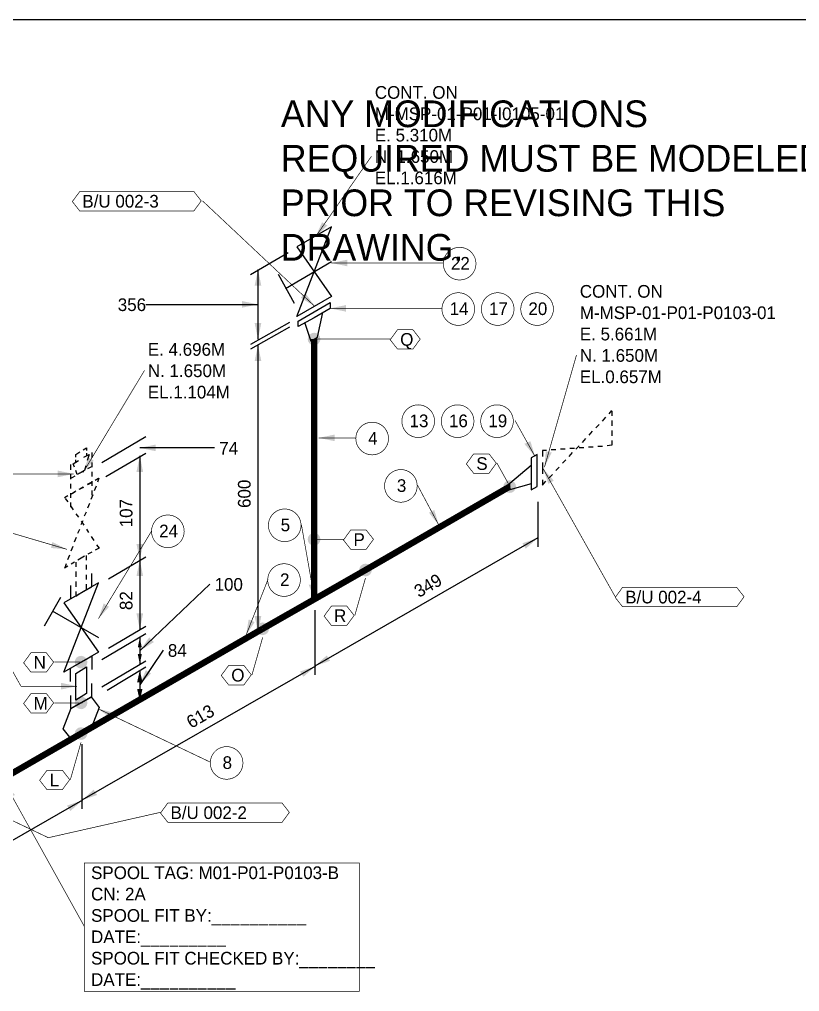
# Model space of a CAD drawing. Extents: x -4 to 431, y -3 to 272.
# Drawn here: x 145.3 to 262.1, y 122.5 to 268.2 of the extents above; entities that cross this region are included whole.
import ezdxf
from ezdxf.enums import TextEntityAlignment as Align

# ---------------------------------------------------------------- set-up
doc = ezdxf.new("R2010")
doc.units = 0
doc.header["$LTSCALE"] = 10
doc.layers.get('0').update_dxf_attribs({"lineweight": 0})
for name, color, linetype in [('BOM', 7, 'Continuous'), ('DIMENSION', 2, 'Continuous'), ('INTERNAL', 3, 'Continuous'), ('PIPE', 7, 'Continuous'), ('TEXT2', 40, 'Continuous'), ('Title Block', 255, 'Continuous'), ('TITLE BLOCK-TEXT', 12, 'Continuous'), ('WELDS', 7, 'Continuous')]:
    doc.layers.add(name, color=color, linetype=linetype)
doc.styles.add('framdcn', font='', dxfattribs={"height": 2.5})
doc.styles.add('HmNote', font='hm.shx')
doc.styles.add('Scovan Standard', font='', dxfattribs={"height": 2.5})
doc.styles.get("Standard").update_dxf_attribs({"font": ''})
doc.styles.get('framdcn').set_extended_font_data('Franklin Gothic Medium Cond')
doc.styles.get('Scovan Standard').set_extended_font_data('Franklin Gothic Medium Cond')
doc.styles.get('Standard').set_extended_font_data('Franklin Gothic Medium Cond')

# ---------------------------------------------------------------- blocks, each defined once
blk = doc.blocks.new('block23')
at = {"layer": 'TEXT2'}
blk.add_hatch(color=256, dxfattribs=at).paths.add_polyline_path([(0, 0), (1.6, -1.9), (0.7, -2.3)])
at = {"layer": 'TEXT2', "linetype": 'ByBlock', "const_width": 0.1, "flags": 128}
blk.add_lwpolyline([(12, -21.6), (0, 0)], dxfattribs=at)
blk = doc.blocks.new('block25')
at = {"layer": 'TEXT2'}
blk.add_hatch(color=256, dxfattribs=at).paths.add_polyline_path([(0, 0), (2.4, -0.6), (2, -1.5)])
at = {"layer": 'TEXT2', "linetype": 'ByBlock', "const_width": 0.1, "flags": 128}
blk.add_lwpolyline([(16.8, -8), (0, 0)], dxfattribs=at)
blk = doc.blocks.new('block26')
at = {"layer": 'TEXT2'}
blk.add_hatch(color=256, dxfattribs=at).paths.add_polyline_path([(0, 0), (-2.4, -0.5), (-2.4, 0.5)])
at = {"layer": 'TEXT2', "linetype": 'ByBlock', "const_width": 0.1, "flags": 128}
blk.add_lwpolyline([(-8.4, 0), (0, 0)], dxfattribs=at)
blk = doc.blocks.new('block27')
at = {"layer": 'TEXT2'}
blk.add_hatch(color=256, dxfattribs=at).paths.add_polyline_path([(0, 0), (0.8, 2.3), (1.6, 1.8)])
at = {"layer": 'TEXT2', "linetype": 'ByBlock', "const_width": 0.1, "flags": 128}
blk.add_lwpolyline([(8, 13.2), (0, 0)], dxfattribs=at)
blk = doc.blocks.new('block28')
at = {"layer": 'TEXT2'}
blk.add_hatch(color=256, dxfattribs=at).paths.add_polyline_path([(0, 0), (-2.4, 0.2), (-2.2, 1.1)])
at = {"layer": 'TEXT2', "linetype": 'ByBlock', "const_width": 0.1, "flags": 128}
blk.add_lwpolyline([(-11.2, 3.3), (0, 0)], dxfattribs=at)
blk = doc.blocks.new('block29')
at = {"layer": 'TEXT2'}
blk.add_hatch(color=256, dxfattribs=at).paths.add_polyline_path([(0, 0), (0.8, 2.3), (1.6, 1.8)])
at = {"layer": 'TEXT2', "linetype": 'ByBlock', "const_width": 0.1, "flags": 128}
blk.add_lwpolyline([(9.2, 15.3), (0, 0)], dxfattribs=at)
blk = doc.blocks.new('block30')
at = {"layer": 'TEXT2', "style": 'framdcn'}
for s, p in [('E. 4.696M', (0, 0)), ('N. 1.650M', (0, -3.2)), ('EL.1.104M', (0, -6.4))]:
    blk.add_text(s, height=1.9, dxfattribs=at).set_placement(p)
blk = doc.blocks.new('block31')
at = {"layer": 'TEXT2'}
blk.add_hatch(color=256, dxfattribs=at).paths.add_polyline_path([(0, 0), (-2.4, -0.5), (-2.4, 0.5)])
at = {"layer": 'TEXT2', "linetype": 'ByBlock', "const_width": 0.1, "flags": 128}
blk.add_lwpolyline([(-16.8, 0), (0, 0)], dxfattribs=at)
blk = doc.blocks.new('block33')
at = {"layer": 'TEXT2'}
blk.add_hatch(color=256, dxfattribs=at).paths.add_polyline_path([(0, 0), (0.4, 2.4), (1.3, 2)])
at = {"layer": 'TEXT2', "linetype": 'ByBlock', "const_width": 0.1, "flags": 128}
blk.add_lwpolyline([(3.3, 8.4), (0, 0)], dxfattribs=at)
blk = doc.blocks.new('block34')
at = {"layer": 'TEXT2'}
blk.add_hatch(color=256, dxfattribs=at).paths.add_polyline_path([(0, 0), (-0.9, 2.3), (0.1, 2.4)])
at = {"layer": 'TEXT2', "linetype": 'ByBlock', "const_width": 0.1, "flags": 128}
blk.add_lwpolyline([(-2, 11.3), (0, 0)], dxfattribs=at)
blk = doc.blocks.new('block35')
at = {"layer": 'TEXT2'}
blk.add_hatch(color=256, dxfattribs=at).paths.add_polyline_path([(0, 0), (2.4, 0.5), (2.4, -0.5)])
at = {"layer": 'TEXT2', "linetype": 'ByBlock', "const_width": 0.1, "flags": 128}
blk.add_lwpolyline([(5.6, 0), (0, 0)], dxfattribs=at)
blk = doc.blocks.new('block36')
at = {"layer": 'TEXT2'}
blk.add_hatch(color=256, dxfattribs=at).paths.add_polyline_path([(0, 0), (2.4, 0.5), (2.4, -0.5)])
at = {"layer": 'TEXT2', "linetype": 'ByBlock', "const_width": 0.1, "flags": 128}
blk.add_lwpolyline([(16.8, 0), (0, 0)], dxfattribs=at)
blk = doc.blocks.new('block38')
at = {"layer": 'TEXT2'}
blk.add_hatch(color=256, dxfattribs=at).paths.add_polyline_path([(0, 0), (2.4, 0.5), (2.4, -0.5)])
at = {"layer": 'TEXT2', "linetype": 'ByBlock', "const_width": 0.1, "flags": 128}
blk.add_lwpolyline([(16.8, 0), (0, 0)], dxfattribs=at)
blk = doc.blocks.new('block39')
at = {"layer": 'TEXT2'}
blk.add_hatch(color=256, dxfattribs=at).paths.add_polyline_path([(0, 0), (1, 2.2), (1.8, 1.7)])
at = {"layer": 'TEXT2', "linetype": 'ByBlock', "const_width": 0.1, "flags": 128}
blk.add_lwpolyline([(8.4, 12.1), (0, 0)], dxfattribs=at)
blk = doc.blocks.new('block40')
at = {"layer": 'TEXT2', "style": 'framdcn'}
for s, p in [('E. 5.310M', (0, 0)), ('N. 1.650M', (0, -3.2)), ('EL.1.616M', (0, -6.4))]:
    blk.add_text(s, height=1.9, dxfattribs=at).set_placement(p)
blk = doc.blocks.new('block41')
at = {"layer": 'TEXT2'}
blk.add_hatch(color=256, dxfattribs=at).paths.add_polyline_path([(0, 0), (-1.5, 1.9), (-0.7, 2.3)])
at = {"layer": 'TEXT2', "linetype": 'ByBlock', "const_width": 0.1, "flags": 128}
blk.add_lwpolyline([(-3.2, 6), (0, 0)], dxfattribs=at)
blk = doc.blocks.new('block42')
at = {"layer": 'TEXT2'}
blk.add_hatch(color=256, dxfattribs=at).paths.add_polyline_path([(0, 0), (-1.6, 1.9), (-0.7, 2.3)])
at = {"layer": 'TEXT2', "linetype": 'ByBlock', "const_width": 0.1, "flags": 128}
blk.add_lwpolyline([(-3, 5.4), (0, 0)], dxfattribs=at)
blk = doc.blocks.new('block44')
at = {"layer": 'TEXT2'}
blk.add_hatch(color=256, dxfattribs=at).paths.add_polyline_path([(0, 0), (0.2, 2.4), (1.1, 2.2)])
at = {"layer": 'TEXT2', "linetype": 'ByBlock', "const_width": 0.1, "flags": 128}
blk.add_lwpolyline([(4.8, 16.8), (0, 0)], dxfattribs=at)
blk = doc.blocks.new('block45')
at = {"layer": 'TEXT2', "style": 'framdcn'}
for s, p in [('E. 5.661M', (0, 0)), ('N. 1.650M', (0, -3.2)), ('EL.0.657M', (0, -6.4))]:
    blk.add_text(s, height=1.9, dxfattribs=at).set_placement(p)
blk = doc.blocks.new('block65')
at = {"layer": 'PIPE', "linetype": 'ByBlock', "const_width": 0.95, "flags": 128}
blk.add_lwpolyline([(22.7, 13.1), (0, 0)], dxfattribs=at)
at = {"flags": 1}
for tag in ['Tag', 'UCI', 'Pipe Ref', 'Description', 'Key']:
    blk.add_attdef(tag, (0, 0), '', height=1, dxfattribs=at)
blk = doc.blocks.new('block66')
at = {"layer": 'PIPE', "linetype": 'ByBlock', "flags": 128}
for points in [[(1.6, 5.5), (1.6, 7.5)], [(-1.6, 5.7), (-1.6, 3.7)], [(-1.6, 3.7), (1.6, 5.5)], [(-1.5, 3.8), (1.5, 5.5)], [(1.5, 5.5), (2.7, 3.9)], [(-2.7, 0.7), (-1.5, 3.8)], [(2.7, 3.9), (1.5, 0.8)], [(-1.5, -0.8), (-2.7, 0.7)], [(0, 0), (-1.5, -0.8)], [(1.5, 0.8), (0, 0)]]:
    blk.add_lwpolyline(points, dxfattribs=at)
at = {"flags": 1}
for tag in ['Tag', 'UCI', 'Pipe Ref', 'Description', 'Key']:
    blk.add_attdef(tag, (0, 0), '', height=1, dxfattribs=at)
blk = doc.blocks.new('block67')
at = {"layer": 'PIPE', "linetype": 'ByBlock', "flags": 128}
for points in [[(-0.8, 3.5), (0.8, 4.5)], [(0.8, 4.5), (0.8, 0.5)], [(-0.8, -0.5), (-0.8, 3.5)], [(0, 0), (-0.8, -0.5)], [(0.8, 0.5), (0, 0)]]:
    blk.add_lwpolyline(points, dxfattribs=at)
at = {"flags": 1}
for tag in ['Tag', 'UCI', 'Pipe Ref', 'Description', 'Key']:
    blk.add_attdef(tag, (0, 0), '', height=1, dxfattribs=at)
blk = doc.blocks.new('block68')
at = {"layer": 'PIPE', "linetype": 'ByBlock', "flags": 128}
for points in [[(0, 12.4), (0, 14.4)], [(1, 13), (-4.2, 10)], [(-4.2, -0.4), (1, 13)], [(-3.2, 12.6), (-3.2, 10.6)], [(-3.2, 10.6), (0, 12.4)], [(-4.7, 10.8), (-7.1, 6.5)], [(-5.9, 8.8), (1, 4.8)], [(-4.2, 10), (1, 2.6)], [(-3.2, 0.2), (0, 2)], [(1, 2.6), (-1.6, 1.1)], [(0, 2), (0, 0)], [(-1.6, 1.1), (-4.2, -0.4)], [(-3.2, -1.8), (-3.2, 0.2)]]:
    blk.add_lwpolyline(points, dxfattribs=at)
at = {"flags": 1}
for tag in ['Tag', 'UCI', 'Pipe Ref', 'Description', 'Key']:
    blk.add_attdef(tag, (0, 0), '', height=1, dxfattribs=at)
blk = doc.blocks.new('block69')
at = {"layer": 'PIPE', "flags": 128}
for points in [[(2.6, 11.9), (2.1, 11.6)], [(2.5, 11.4), (2.7, 12)], [(0.3, 10.6), (-0.2, 10.3)], [(1.5, 11.3), (0.9, 11)], [(2, 10.1), (2.3, 10.8)], [(-2, 9.3), (-2.5, 9)], [(-2.4, 8.9), (-2, 8.4)], [(-0.8, 10), (-1.4, 9.6)], [(1.5, 8.8), (1.8, 9.5)], [(-1.6, 7.8), (-1.2, 7.2)], [(1, 7.5), (1.3, 8.2)], [(-0.8, 6.6), (-0.4, 6.1)], [(0.5, 6.3), (0.8, 6.9)], [(0, 5), (0.3, 5.6)], [(0, 5.5), (0.4, 4.9)], [(-1, 2.4), (-0.7, 3.1)], [(-0.5, 3.7), (-0.2, 4.3)], [(0.8, 4.3), (1.1, 3.8)], [(1.5, 3.2), (1.9, 2.6)], [(-1.5, 1.1), (-1.2, 1.8)], [(2.7, 1.5), (2.1, 1.2)], [(2.3, 2), (2.7, 1.5)], [(-2, -0.2), (-1.7, 0.5)], [(0, 0), (-0.5, -0.3)], [(0.5, 0.3), (0, 0)], [(0.8, -0.3), (0.8, 0.4)], [(1.6, 0.9), (1, 0.6)], [(-2, -1.2), (-2.5, -1.5)], [(-2.4, -1.4), (-2.2, -0.8)], [(-1, -0.6), (-1.5, -0.9)], [(-0.8, -0.6), (-0.8, -1.3)], [(0.8, -1.7), (0.8, -1)], [(-0.8, -2), (-0.8, -2.8)], [(0.8, -3.2), (0.8, -2.5)], [(-0.8, -3.5), (-0.8, -4.3)], [(0.8, -4.6), (0.8, -3.9)], [(-0.8, -5), (-0.8, -5.7)], [(-0.8, -5.7), (-0.2, -5.3)], [(0.3, -5), (0.8, -4.7)]]:
    blk.add_lwpolyline(points, dxfattribs=at)
at = {"flags": 1}
for tag in ['Tag', 'UCI', 'Pipe Ref', 'Description', 'Key']:
    blk.add_attdef(tag, (0, 0), '', height=1, dxfattribs=at)
blk = doc.blocks.new('block70')
at = {"layer": 'PIPE', "flags": 128}
for points in [[(0, 4.5), (0, 3.7)], [(0, 3), (0, 2.3)], [(-3.2, 2.7), (-3.2, 1.9)], [(-1.9, 1.4), (-1.2, 1.7)], [(-0.6, 2.1), (0, 2.4)], [(0, 1.6), (0, 0.9)], [(-3.2, 1.2), (-3.2, 0.5)], [(-3.2, 0.6), (-2.5, 1)], [(-0.6, -0.3), (0, 0)], [(0, 0.2), (0, -0.5)], [(-3.2, -0.2), (-3.2, -0.9)], [(-3.2, -1.8), (-2.5, -1.4)], [(-1.9, -1), (-1.2, -0.7)], [(0, -1.2), (0, -1.9)], [(-3.2, -1.6), (-3.2, -2.3)], [(-3.2, -3), (-3.2, -3.7)]]:
    blk.add_lwpolyline(points, dxfattribs=at)
at = {"flags": 1}
for tag in ['Tag', 'UCI', 'Pipe Ref', 'Description', 'Key']:
    blk.add_attdef(tag, (0, 0), '', height=1, dxfattribs=at)
blk = doc.blocks.new('block71')
at = {"layer": 'PIPE', "flags": 128}
for points in [[(-0.8, 2.7), (-0.2, 3.1)], [(0.3, 3.4), (0.8, 3.7)], [(0.8, 3.7), (0.8, 3.3)], [(-1.2, 1.3), (-0.4, 1.8)], [(-0.8, 2.3), (-0.8, 2.7)], [(-0.8, 1.5), (-0.8, 1.9)], [(0.4, 2.3), (1.2, 2.7)], [(0.8, 2.9), (0.8, 2.5)], [(1.2, 2.7), (0.9, 1.8)], [(-1, 0.8), (-1.2, 1.3)], [(-0.6, -0.3), (-0.8, 0.3)], [(0, 0), (-0.6, -0.3)], [(0.5, 0.3), (0, 0)], [(0.7, 1), (0.5, 0.3)]]:
    blk.add_lwpolyline(points, dxfattribs=at)
at = {"flags": 1}
for tag in ['Tag', 'UCI', 'Pipe Ref', 'Description', 'Key']:
    blk.add_attdef(tag, (0, 0), '', height=1, dxfattribs=at)
blk = doc.blocks.new('block72')
at = {"layer": 'PIPE', "linetype": 'ByBlock', "const_width": 0.95, "flags": 128}
blk.add_lwpolyline([(27.2, 15.7), (0, 0)], dxfattribs=at)
at = {"flags": 1}
for tag in ['Tag', 'UCI', 'Pipe Ref', 'Description', 'Key']:
    blk.add_attdef(tag, (0, 0), '', height=1, dxfattribs=at)
blk = doc.blocks.new('block73')
at = {"layer": 'PIPE', "linetype": 'ByBlock', "const_width": 0.95, "flags": 128}
for points in [[(7.7, 13.4), (7.7, 4.4)], [(15.4, 8.8), (7.7, 4.4)], [(7.7, 4.4), (0, 0)]]:
    blk.add_lwpolyline(points, dxfattribs=at)
at = {"flags": 1}
for tag in ['Tag', 'UCI', 'Pipe Ref', 'Description', 'Key']:
    blk.add_attdef(tag, (0, 0), '', height=1, dxfattribs=at)
blk = doc.blocks.new('block74')
at = {"layer": 'PIPE', "linetype": 'ByBlock', "const_width": 0.95, "flags": 128}
blk.add_lwpolyline([(0, 30), (0, 0)], dxfattribs=at)
at = {"flags": 1}
for tag in ['Tag', 'UCI', 'Pipe Ref', 'Description', 'Key']:
    blk.add_attdef(tag, (0, 0), '', height=1, dxfattribs=at)
blk = doc.blocks.new('block75')
at = {"layer": 'PIPE', "linetype": 'ByBlock', "flags": 128}
for points in [[(-2.4, -0.5), (2.4, 2.3)], [(2.4, 2.3), (2.4, 1.4)], [(0, 0), (-2.4, -1.3)], [(2.4, 1.4), (0, 0)], [(0.5, -2.9), (1.3, 0.8)], [(-2.4, -1.3), (-2.4, -0.5)], [(-1.4, -0.8), (-0.5, -3.5)], [(-0.5, -3.5), (0.5, -2.9)]]:
    blk.add_lwpolyline(points, dxfattribs=at)
at = {"flags": 1}
for tag in ['Tag', 'UCI', 'Pipe Ref', 'Description', 'Key']:
    blk.add_attdef(tag, (0, 0), '', height=1, dxfattribs=at)
blk = doc.blocks.new('block76')
at = {"layer": 'PIPE', "linetype": 'ByBlock', "flags": 128}
for points in [[(2.6, 11.9), (-2.6, 8.9)], [(-2.6, -1.5), (2.6, 11.9)], [(-2.6, 8.9), (2.6, 1.5)], [(-4.3, 2.7), (2.6, 6.7)], [(-5.4, 4.8), (-3, 0.5)], [(2.6, 1.5), (0, 0)], [(0, 0), (-2.6, -1.5)]]:
    blk.add_lwpolyline(points, dxfattribs=at)
at = {"flags": 1}
for tag in ['Tag', 'UCI', 'Pipe Ref', 'Description', 'Key']:
    blk.add_attdef(tag, (0, 0), '', height=1, dxfattribs=at)
blk = doc.blocks.new('block77')
at = {"layer": 'PIPE', "linetype": 'ByBlock', "const_width": 0.95, "flags": 128}
blk.add_lwpolyline([(21.6, 12.5), (0, 0)], dxfattribs=at)
at = {"flags": 1}
for tag in ['Tag', 'UCI', 'Pipe Ref', 'Description', 'Key']:
    blk.add_attdef(tag, (0, 0), '', height=1, dxfattribs=at)
blk = doc.blocks.new('block78')
at = {"layer": 'PIPE', "linetype": 'ByBlock', "flags": 128}
for points in [[(0.9, 2.9), (0, 2.4)], [(0, 2.4), (0, 0)], [(0.9, -1.9), (0.9, 2.9)], [(-3.2, -1.4), (0, 1.3)], [(0, 0), (0, -2.4)], [(-3.2, -2.4), (-3.2, -1.4)], [(0, -1.5), (-3.2, -2.4)], [(0, -2.4), (0.9, -1.9)]]:
    blk.add_lwpolyline(points, dxfattribs=at)
at = {"flags": 1}
for tag in ['Tag', 'UCI', 'Pipe Ref', 'Description', 'Key']:
    blk.add_attdef(tag, (0, 0), '', height=1, dxfattribs=at)
blk = doc.blocks.new('block90')
at = {"layer": 'WELDS'}
h = blk.add_hatch(color=256, dxfattribs=at)
edge = h.paths.add_edge_path(flags=0)
edge.add_arc((0, 0), 0.95, 0, 360)
at = {"flags": 1}
for tag in ['Tag', 'UCI', 'Pipe Ref', 'Description', 'Key']:
    blk.add_attdef(tag, (0, 0), '', height=1, dxfattribs=at)
blk = doc.blocks.new('block91')
at = {"layer": 'WELDS'}
h = blk.add_hatch(color=256, dxfattribs=at)
edge = h.paths.add_edge_path(flags=0)
edge.add_arc((0, 0), 0.95, 0, 360)
at = {"flags": 1}
for tag in ['Tag', 'UCI', 'Pipe Ref', 'Description', 'Key']:
    blk.add_attdef(tag, (0, 0), '', height=1, dxfattribs=at)
blk = doc.blocks.new('block92')
at = {"layer": 'WELDS'}
h = blk.add_hatch(color=256, dxfattribs=at)
edge = h.paths.add_edge_path(flags=0)
edge.add_arc((0, 0), 0.95, 0, 360)
at = {"flags": 1}
for tag in ['Tag', 'UCI', 'Pipe Ref', 'Description', 'Key']:
    blk.add_attdef(tag, (0, 0), '', height=1, dxfattribs=at)
blk = doc.blocks.new('block93')
at = {"layer": 'WELDS'}
h = blk.add_hatch(color=256, dxfattribs=at)
edge = h.paths.add_edge_path(flags=0)
edge.add_arc((0, 0), 0.95, 0, 360)
at = {"flags": 1}
for tag in ['Tag', 'UCI', 'Pipe Ref', 'Description', 'Key']:
    blk.add_attdef(tag, (0, 0), '', height=1, dxfattribs=at)
blk = doc.blocks.new('block94')
at = {"layer": 'WELDS'}
h = blk.add_hatch(color=256, dxfattribs=at)
edge = h.paths.add_edge_path(flags=0)
edge.add_arc((0, 0), 0.95, 0, 360)
at = {"flags": 1}
for tag in ['Tag', 'UCI', 'Pipe Ref', 'Description', 'Key']:
    blk.add_attdef(tag, (0, 0), '', height=1, dxfattribs=at)
blk = doc.blocks.new('block95')
at = {"layer": 'WELDS'}
h = blk.add_hatch(color=256, dxfattribs=at)
edge = h.paths.add_edge_path(flags=0)
edge.add_arc((0, 0), 0.95, 0, 360)
at = {"flags": 1}
for tag in ['Tag', 'UCI', 'Pipe Ref', 'Description', 'Key']:
    blk.add_attdef(tag, (0, 0), '', height=1, dxfattribs=at)
blk = doc.blocks.new('block96')
at = {"layer": 'WELDS'}
h = blk.add_hatch(color=256, dxfattribs=at)
edge = h.paths.add_edge_path(flags=0)
edge.add_arc((0, 0), 0.95, 0, 360)
at = {"flags": 1}
for tag in ['Tag', 'UCI', 'Pipe Ref', 'Description', 'Key']:
    blk.add_attdef(tag, (0, 0), '', height=1, dxfattribs=at)
blk = doc.blocks.new('block97')
at = {"layer": 'WELDS'}
h = blk.add_hatch(color=256, dxfattribs=at)
edge = h.paths.add_edge_path(flags=0)
edge.add_arc((0, 0), 0.95, 0, 360)
at = {"flags": 1}
for tag in ['Tag', 'UCI', 'Pipe Ref', 'Description', 'Key']:
    blk.add_attdef(tag, (0, 0), '', height=1, dxfattribs=at)
blk = doc.blocks.new('tt-sv-iso-db')
at = {"layer": 'DEFPOINTS', "color": 1, "insert": (-196.72, -12.14), "char_height": 4, "width": 81.4864, "attachment_point": 2, "style": 'HmNote'}
blk.add_mtext('\\pxql;ANY MODIFICATIONS REQUIRED MUST BE MODELED PRIOR TO REVISING THIS DRAWING.', dxfattribs=at)
at = {"layer": 'TITLE BLOCK-TEXT', "color": 210, "style": 'Scovan Standard'}
for tag, p in [('CN', (-57.69, -221.76)), ('MOD_NO', (-41.21, -221.76)), ('INSULATION', (-49.45, -229.02)), ('PAINT', (-16.49, -229.02)), ('LN', (-32.97, -236.28)), ('CLIENTDWGNO', (-32.97, -243.54))]:
    blk.add_attdef(tag, text='', height=2, dxfattribs=at).set_placement(p, align=Align.MIDDLE_CENTER)
at = {"layer": 'TITLE BLOCK-TEXT', "color": 210, "lineweight": 30, "flags": 104}
blk.add_attdef('WPS', text='', height=2, dxfattribs=at).set_placement((-16.43, -221.76), align=Align.MIDDLE_CENTER)
blk = doc.blocks.new('PADX-TBD')
at = {"layer": 'Title Block', "color": 255}
blk.add_line((0, 536.37), (843.77, 536.37), dxfattribs=at)
at = {"layer": 'TITLE BLOCK-TEXT', "color": 12, "style": 'Scovan Standard', "flags": 8}
for tag, p in [('REF_5', (25, 38.42)), ('REV_5', (352.84, 38.42)), ('PROJECT5', (504.32, 38.42)), ('DATE5', (525.83, 38.42)), ('BY5', (542.96, 38.42)), ('CHK5', (555.71, 38.42)), ('PE5', (568.45, 38.42)), ('REF_4', (25, 31.19)), ('REV_4', (352.84, 31.19)), ('PROJECT4', (504.32, 31.19)), ('DATE4', (525.83, 31.19)), ('BY4', (542.96, 31.19)), ('CHK4', (555.71, 31.19)), ('PE4', (568.45, 31.19)), ('REF_3', (25, 23.97)), ('REV_3', (352.84, 23.97)), ('PROJECT3', (504.32, 23.97)), ('DATE3', (525.83, 23.97)), ('BY3', (542.96, 23.97)), ('CHK3', (555.71, 23.97)), ('PE3', (568.45, 23.97)), ('REF_2', (25, 16.74)), ('REV_2', (352.84, 16.74)), ('PROJECT2', (504.32, 16.74)), ('DATE2', (525.83, 16.74)), ('BY2', (542.96, 16.74)), ('CHK2', (555.71, 16.74)), ('PE2', (568.45, 16.74)), ('REF_1', (25, 9.51)), ('REV_1', (352.84, 9.51)), ('PROJECT1', (504.32, 9.51)), ('DATE1', (525.83, 9.51)), ('BY1', (542.96, 9.51)), ('CHK1', (555.71, 9.51)), ('PE1', (568.45, 9.51))]:
    blk.add_attdef(tag, text='', height=2.5, dxfattribs=at).set_placement(p, align=Align.MIDDLE_CENTER)
for tag, height, p in [('REF_5_DESC', 2.5, (52.27, 38.42)), ('REV_5_DESC', 2.5, (363.04, 38.42)), ('REF_4_DESC', 2.5, (52.27, 31.19)), ('REV_4_DESC', 2.5, (363.04, 31.19)), ('REF_3_DESC', 2.5, (52.27, 23.97)), ('REV_3_DESC', 2.5, (363.04, 23.97)), ('REF_2_DESC', 2.5, (52.27, 16.74)), ('REV_2_DESC', 2.5, (363.04, 16.74)), ('REF_1_DESC', 2.5, (52.27, 9.51)), ('REV_1_DESC', 2.5, (363.04, 9.51)), ('PATH', 2, (13, -2.9)), ('USER_PLOTTED', 2, (309, -2.9)), ('PLOT_DATE', 2, (348, -2.9))]:
    blk.add_attdef(tag, text='', height=height, dxfattribs=at).set_placement(p, align=Align.MIDDLE_LEFT)
at = {"layer": 'TITLE BLOCK-TEXT', "color": 12, "style": 'Scovan Standard'}
for tag, p in [('TITLE1', (747.45, 37.28)), ('LSD', (747.45, 31.28)), ('TITLE2', (747.45, 25.28)), ('TITLE3', (747.45, 19.28)), ('CLIENTDRAWINGNO', (686.57, 5.99)), ('RN', (838.5, 5.99))]:
    blk.add_attdef(tag, text='', height=4, dxfattribs=at).set_placement(p, align=Align.MIDDLE_CENTER)
at = {"layer": 'TITLE BLOCK-TEXT', "color": 210, "style": 'Scovan Standard', "flags": 8}
blk.add_attdef('DWGNO', text='', height=4, dxfattribs=at).set_placement((777.51, 5.99), align=Align.MIDDLE_CENTER)

msp = doc.modelspace()

# ---------------------------------------------------------------- hatches: boundary and pattern name
at = {"layer": 'DIMENSION'}
for points in [[(181, 230.7), (181.5, 228.3), (180.5, 228.3)], [(181, 225.5), (178.6, 225), (178.6, 226)], [(181, 220.3), (180.5, 222.7), (181.5, 222.7)], [(181, 219.4), (181.5, 217), (180.5, 217)], [(163.3, 204), (165.7, 204.5), (165.7, 203.5)], [(163.3, 202.8), (163.8, 200.4), (162.8, 200.4)], [(163.3, 187.2), (162.8, 189.6), (163.8, 189.6)], [(222.9, 190.5), (221.1, 188.9), (220.6, 189.7)], [(163.3, 187.2), (163.8, 184.8), (162.8, 184.8)], [(163.3, 176.8), (162.8, 179.2), (163.8, 179.2)], [(181, 176.4), (180.5, 178.8), (181.5, 178.8)], [(163.3, 175.6), (163.6, 174.1), (163, 174.1)], [(163.3, 173.6), (164.7, 175.6), (165.4, 174.9)], [(163.3, 171.6), (163, 173.1), (163.6, 173.1)], [(189.5, 171.3), (191.3, 172.9), (191.8, 172.1)], [(163.3, 170.7), (163.7, 168.9), (162.9, 168.9)], [(163.3, 168.5), (164.2, 170.7), (165, 170.2)], [(189.6, 171.3), (187.8, 169.7), (187.3, 170.5)], [(163.3, 166.1), (162.9, 167.9), (163.7, 167.9)], [(154.6, 151.2), (156.4, 152.8), (156.9, 152)], [(154.7, 151.2), (152.9, 149.6), (152.4, 150.4)]]:
    msp.add_hatch(color=256, dxfattribs=at).paths.add_polyline_path(points)
at = {"layer": 'INTERNAL'}
for points in [[(189.5, 225.2), (187.4, 226.5), (188.1, 227.2)], [(189.5, 225.2), (187.4, 226.5), (188.1, 227.2)], [(189.5, 225.2), (187.4, 226.5), (188.1, 227.2)], [(189.5, 225.2), (187.4, 226.5), (188.1, 227.2)], [(223.7, 200.9), (225.3, 199.1), (224.5, 198.6)], [(223.7, 200.9), (225.3, 199.1), (224.5, 198.6)], [(223.7, 200.9), (225.3, 199.1), (224.5, 198.6)]]:
    msp.add_hatch(color=256, dxfattribs=at).paths.add_polyline_path(points)

# ---------------------------------------------------------------- linework, layer by layer
at = {"layer": 'DIMENSION', "linetype": 'ByBlock', "flags": 128}
for points in [[(185.5, 233.2), (179.9, 229.9)], [(181, 230.7), (181, 220.3)], [(164.2, 225.5), (181, 225.5)], [(185.7, 222.8), (179.9, 219.5)], [(185.7, 222.1), (179.9, 218.8)], [(181, 219.4), (181, 176.4)], [(157.6, 201.8), (164.2, 205.7)], [(174.5, 204), (163.3, 204)], [(158.2, 199.7), (164.2, 203.2)], [(163.3, 202.8), (163.3, 187.2)], [(222.9, 195.9), (222.9, 189.2)], [(222.9, 190.5), (189.5, 171.3)], [(158.6, 184.4), (164.2, 187.7)], [(163.3, 187.2), (163.3, 176.8)], [(173.8, 183.6), (163.3, 173.6)], [(189.5, 179.7), (189.5, 170)], [(158.6, 174), (164.2, 177.3)], [(181.9, 176.9), (179.9, 175.8)], [(157.6, 172.3), (164.2, 176.2)], [(163.3, 175.6), (163.3, 171.6)], [(166.8, 173.7), (163.3, 168.5)], [(157.6, 168.2), (164.2, 172.1)], [(189.6, 171.3), (154.6, 151.2)], [(158.4, 167.7), (164.2, 171.2)], [(163.3, 170.7), (163.3, 166.1)], [(162.3, 165.5), (164.3, 166.6)], [(154.6, 159.6), (154.6, 149.9)], [(154.7, 151.2), (124.2, 133.7)]]:
    msp.add_lwpolyline(points, dxfattribs=at)
at = {"layer": 'INTERNAL', "linetype": 'ByBlock', "const_width": 0.1, "flags": 128}
for points in [[(154.3, 239.5), (153.2, 240.9), (154.3, 242.4), (171.4, 242.4), (172.5, 241), (171.4, 239.5)], [(235.6, 180.2), (234.5, 181.6), (235.6, 183.1), (252.7, 183.1), (253.8, 181.7), (252.7, 180.2)], [(167.5, 147.9), (166.4, 149.3), (167.5, 150.8), (184.6, 150.8), (185.7, 149.4), (184.6, 147.9)]]:
    msp.add_lwpolyline(points, close=True, dxfattribs=at)
for points in [[(172.7, 241), (189.5, 225.2)], [(172.7, 241), (189.5, 225.2)], [(172.7, 241), (189.5, 225.2)], [(172.7, 241), (189.5, 225.2)], [(234.5, 181.7), (223.7, 200.9)], [(234.5, 181.7), (223.7, 200.9)], [(234.5, 181.7), (223.7, 200.9)], [(149.6, 145.6), (124.4, 157.6)], [(166.4, 149.4), (149.6, 145.6)]]:
    msp.add_lwpolyline(points, dxfattribs=at)
at = {"layer": 'PIPE', "linetype": 'ByBlock', "flags": 128}
for points in [[(232.6, 208), (233.1, 208.6)], [(233.6, 209.1), (234, 209.6)], [(234, 209.5), (234, 208.8)], [(231.6, 207), (232.1, 207.5)], [(234, 208.1), (234, 207.3)], [(229.6, 204.8), (230.1, 205.4)], [(230.6, 205.9), (231.1, 206.5)], [(234, 206.6), (234, 205.8)], [(228.4, 203.9), (227.7, 203.9)], [(228.6, 203.8), (229.1, 204.3)], [(229.8, 204), (229.1, 204)], [(231.2, 204.1), (230.5, 204.1)], [(232.6, 204.2), (231.9, 204.2)], [(234, 204.4), (233.3, 204.3)], [(234, 205.1), (234, 204.4)], [(223.6, 203.6), (223.6, 202.7)], [(224.2, 203.6), (223.6, 203.6)], [(225.6, 203.7), (224.9, 203.7)], [(227, 203.8), (226.3, 203.8)], [(227.6, 202.7), (228.1, 203.3)], [(223.6, 201.8), (223.6, 201)], [(223.6, 201), (223.6, 200.1)], [(225.6, 200.6), (226.1, 201.1)], [(226.6, 201.7), (227.1, 202.2)], [(224.6, 199.5), (225.1, 200)], [(223.6, 199.2), (223.6, 198.4)], [(223.6, 198.4), (224.1, 199)]]:
    msp.add_lwpolyline(points, dxfattribs=at)
at = {"layer": 'TEXT2', "linetype": 'ByBlock', "const_width": 0.1, "flags": 128}
for points in [[(213.61, 231.17), (213.5, 230.76), (213.32, 230.38), (213.08, 230.03), (212.77, 229.72), (212.43, 229.48), (212.04, 229.3), (211.63, 229.19), (211.2, 229.15), (210.77, 229.19), (210.36, 229.3), (209.97, 229.48), (209.63, 229.72), (209.32, 230.03), (209.08, 230.38), (208.9, 230.76), (208.79, 231.17), (208.75, 231.6), (208.79, 232.03), (208.9, 232.44), (209.08, 232.82), (209.32, 233.17), (209.63, 233.48), (209.97, 233.72), (210.36, 233.9), (210.77, 234.01), (211.2, 234.05), (211.63, 234.01), (212.04, 233.9), (212.43, 233.72), (212.77, 233.48), (213.08, 233.17), (213.32, 232.82), (213.5, 232.44), (213.61, 232.03), (213.65, 231.6)], [(213.41, 224.37), (213.3, 223.96), (213.12, 223.57), (212.88, 223.23), (212.57, 222.92), (212.22, 222.68), (211.84, 222.5), (211.43, 222.39), (211, 222.35), (210.57, 222.39), (210.16, 222.5), (209.78, 222.68), (209.43, 222.92), (209.12, 223.23), (208.88, 223.57), (208.7, 223.96), (208.59, 224.37), (208.55, 224.8), (208.59, 225.23), (208.7, 225.64), (208.88, 226.03), (209.12, 226.37), (209.43, 226.68), (209.78, 226.92), (210.16, 227.1), (210.57, 227.21), (211, 227.25), (211.43, 227.21), (211.84, 227.1), (212.22, 226.92), (212.57, 226.68), (212.88, 226.37), (213.12, 226.03), (213.3, 225.64), (213.41, 225.23), (213.45, 224.8)], [(219.31, 224.37), (219.2, 223.96), (219.02, 223.57), (218.78, 223.23), (218.47, 222.92), (218.12, 222.68), (217.74, 222.5), (217.33, 222.39), (216.9, 222.35), (216.47, 222.39), (216.06, 222.5), (215.68, 222.68), (215.33, 222.92), (215.02, 223.23), (214.78, 223.57), (214.6, 223.96), (214.49, 224.37), (214.45, 224.8), (214.49, 225.23), (214.6, 225.64), (214.78, 226.03), (215.02, 226.37), (215.33, 226.68), (215.68, 226.92), (216.06, 227.1), (216.47, 227.21), (216.9, 227.25), (217.33, 227.21), (217.74, 227.1), (218.12, 226.92), (218.47, 226.68), (218.78, 226.37), (219.02, 226.03), (219.2, 225.64), (219.31, 225.23), (219.35, 224.8)], [(225.21, 224.37), (225.1, 223.96), (224.92, 223.57), (224.68, 223.23), (224.37, 222.92), (224.03, 222.68), (223.64, 222.5), (223.23, 222.39), (222.8, 222.35), (222.37, 222.39), (221.96, 222.5), (221.57, 222.68), (221.23, 222.92), (220.92, 223.23), (220.68, 223.57), (220.5, 223.96), (220.39, 224.37), (220.35, 224.8), (220.39, 225.23), (220.5, 225.64), (220.68, 226.03), (220.92, 226.37), (221.23, 226.68), (221.57, 226.92), (221.96, 227.1), (222.37, 227.21), (222.8, 227.25), (223.23, 227.21), (223.64, 227.1), (224.03, 226.92), (224.37, 226.68), (224.68, 226.37), (224.92, 226.03), (225.1, 225.64), (225.21, 225.23), (225.25, 224.8)], [(207.41, 207.57), (207.3, 207.16), (207.12, 206.78), (206.88, 206.43), (206.57, 206.12), (206.22, 205.88), (205.84, 205.7), (205.43, 205.59), (205, 205.55), (204.57, 205.59), (204.16, 205.7), (203.78, 205.88), (203.43, 206.12), (203.12, 206.43), (202.88, 206.78), (202.7, 207.16), (202.59, 207.57), (202.55, 208), (202.59, 208.43), (202.7, 208.84), (202.88, 209.22), (203.12, 209.57), (203.43, 209.88), (203.78, 210.12), (204.16, 210.3), (204.57, 210.41), (205, 210.45), (205.43, 210.41), (205.84, 210.3), (206.22, 210.12), (206.57, 209.88), (206.88, 209.57), (207.12, 209.22), (207.3, 208.84), (207.41, 208.43), (207.45, 208)], [(213.31, 207.57), (213.2, 207.16), (213.02, 206.78), (212.78, 206.43), (212.47, 206.12), (212.12, 205.88), (211.74, 205.7), (211.33, 205.59), (210.9, 205.55), (210.47, 205.59), (210.06, 205.7), (209.68, 205.88), (209.33, 206.12), (209.02, 206.43), (208.78, 206.78), (208.6, 207.16), (208.49, 207.57), (208.45, 208), (208.49, 208.43), (208.6, 208.84), (208.78, 209.22), (209.02, 209.57), (209.33, 209.88), (209.68, 210.12), (210.06, 210.3), (210.47, 210.41), (210.9, 210.45), (211.33, 210.41), (211.74, 210.3), (212.12, 210.12), (212.47, 209.88), (212.78, 209.57), (213.02, 209.22), (213.2, 208.84), (213.31, 208.43), (213.35, 208)], [(219.21, 207.57), (219.1, 207.16), (218.92, 206.78), (218.68, 206.43), (218.37, 206.12), (218.03, 205.88), (217.64, 205.7), (217.23, 205.59), (216.8, 205.55), (216.37, 205.59), (215.96, 205.7), (215.57, 205.88), (215.23, 206.12), (214.92, 206.43), (214.68, 206.78), (214.5, 207.16), (214.39, 207.57), (214.35, 208), (214.39, 208.43), (214.5, 208.84), (214.68, 209.22), (214.92, 209.57), (215.23, 209.88), (215.57, 210.12), (215.96, 210.3), (216.37, 210.41), (216.8, 210.45), (217.23, 210.41), (217.64, 210.3), (218.03, 210.12), (218.37, 209.88), (218.68, 209.57), (218.92, 209.22), (219.1, 208.84), (219.21, 208.43), (219.25, 208)], [(200.51, 204.97), (200.4, 204.56), (200.22, 204.18), (199.98, 203.83), (199.67, 203.52), (199.32, 203.28), (198.94, 203.1), (198.53, 202.99), (198.1, 202.95), (197.67, 202.99), (197.26, 203.1), (196.88, 203.28), (196.53, 203.52), (196.22, 203.83), (195.98, 204.18), (195.8, 204.56), (195.69, 204.97), (195.65, 205.4), (195.69, 205.83), (195.8, 206.24), (195.98, 206.62), (196.22, 206.97), (196.53, 207.28), (196.88, 207.52), (197.26, 207.7), (197.67, 207.81), (198.1, 207.85), (198.53, 207.81), (198.94, 207.7), (199.32, 207.52), (199.67, 207.28), (199.98, 206.97), (200.22, 206.62), (200.4, 206.24), (200.51, 205.83), (200.55, 205.4)], [(204.81, 197.87), (204.7, 197.46), (204.52, 197.07), (204.28, 196.73), (203.97, 196.42), (203.62, 196.18), (203.24, 196), (202.83, 195.89), (202.4, 195.85), (201.97, 195.89), (201.56, 196), (201.18, 196.18), (200.83, 196.42), (200.52, 196.73), (200.28, 197.07), (200.1, 197.46), (199.99, 197.87), (199.95, 198.3), (199.99, 198.73), (200.1, 199.14), (200.28, 199.53), (200.52, 199.87), (200.83, 200.18), (201.18, 200.42), (201.56, 200.6), (201.97, 200.71), (202.4, 200.75), (202.83, 200.71), (203.24, 200.6), (203.62, 200.42), (203.97, 200.18), (204.28, 199.87), (204.52, 199.53), (204.7, 199.14), (204.81, 198.73), (204.85, 198.3)], [(169.91, 191.07), (169.8, 190.66), (169.62, 190.28), (169.38, 189.93), (169.07, 189.62), (168.72, 189.38), (168.34, 189.2), (167.93, 189.09), (167.5, 189.05), (167.07, 189.09), (166.66, 189.2), (166.28, 189.38), (165.93, 189.62), (165.62, 189.93), (165.38, 190.28), (165.2, 190.66), (165.09, 191.07), (165.05, 191.5), (165.09, 191.93), (165.2, 192.34), (165.38, 192.72), (165.62, 193.07), (165.93, 193.38), (166.28, 193.62), (166.66, 193.8), (167.07, 193.91), (167.5, 193.95), (167.93, 193.91), (168.34, 193.8), (168.72, 193.62), (169.07, 193.38), (169.38, 193.07), (169.62, 192.72), (169.8, 192.34), (169.91, 191.93), (169.95, 191.5)], [(187.41, 191.97), (187.3, 191.56), (187.12, 191.18), (186.88, 190.83), (186.57, 190.52), (186.22, 190.28), (185.84, 190.1), (185.43, 189.99), (185, 189.95), (184.57, 189.99), (184.16, 190.1), (183.78, 190.28), (183.43, 190.52), (183.12, 190.83), (182.88, 191.18), (182.7, 191.56), (182.59, 191.97), (182.55, 192.4), (182.59, 192.83), (182.7, 193.24), (182.88, 193.62), (183.12, 193.97), (183.43, 194.28), (183.78, 194.52), (184.16, 194.7), (184.57, 194.81), (185, 194.85), (185.43, 194.81), (185.84, 194.7), (186.22, 194.52), (186.57, 194.28), (186.88, 193.97), (187.12, 193.62), (187.3, 193.24), (187.41, 192.83), (187.45, 192.4)], [(187.31, 183.77), (187.2, 183.36), (187.02, 182.97), (186.78, 182.63), (186.47, 182.32), (186.12, 182.08), (185.74, 181.9), (185.33, 181.79), (184.9, 181.75), (184.47, 181.79), (184.06, 181.9), (183.68, 182.08), (183.33, 182.32), (183.02, 182.63), (182.78, 182.97), (182.6, 183.36), (182.49, 183.77), (182.45, 184.2), (182.49, 184.63), (182.6, 185.04), (182.78, 185.43), (183.02, 185.77), (183.33, 186.08), (183.68, 186.32), (184.06, 186.5), (184.47, 186.61), (184.9, 186.65), (185.33, 186.61), (185.74, 186.5), (186.12, 186.32), (186.47, 186.08), (186.78, 185.77), (187.02, 185.43), (187.2, 185.04), (187.31, 184.63), (187.35, 184.2)], [(178.71, 156.37), (178.6, 155.96), (178.42, 155.57), (178.18, 155.23), (177.87, 154.92), (177.53, 154.68), (177.14, 154.5), (176.73, 154.39), (176.3, 154.35), (175.87, 154.39), (175.46, 154.5), (175.07, 154.68), (174.73, 154.92), (174.42, 155.23), (174.18, 155.57), (174, 155.96), (173.89, 156.37), (173.85, 156.8), (173.89, 157.23), (174, 157.64), (174.18, 158.03), (174.42, 158.37), (174.73, 158.68), (175.07, 158.92), (175.46, 159.1), (175.87, 159.21), (176.3, 159.25), (176.73, 159.21), (177.14, 159.1), (177.53, 158.92), (177.87, 158.68), (178.18, 158.37), (178.42, 158.03), (178.6, 157.64), (178.71, 157.23), (178.75, 156.8)], [(155, 122.6), (155, 141.8), (196.2, 141.8), (196.2, 122.6)]]:
    msp.add_lwpolyline(points, close=True, dxfattribs=at)
at = {"layer": 'TEXT2', "color": 20, "linetype": 'ByBlock', "const_width": 0.1, "flags": 128}
for points in [[(201.9, 218.8), (200.8, 220.2), (201.9, 221.7), (204.2, 221.7), (205.3, 220.3), (204.2, 218.8)], [(213.3, 200.2), (212.2, 201.6), (213.3, 203.1), (215.6, 203.1), (216.7, 201.7), (215.6, 200.2)], [(194.9, 188.8), (193.8, 190.2), (194.9, 191.7), (197.2, 191.7), (198.3, 190.3), (197.2, 188.8)], [(192, 177.4), (190.9, 178.8), (192, 180.3), (194.3, 180.3), (195.4, 178.9), (194.3, 177.4)], [(147, 170.4), (145.9, 171.8), (147, 173.3), (149.3, 173.3), (150.4, 171.9), (149.3, 170.4)], [(176.6, 168.5), (175.5, 169.9), (176.6, 171.4), (178.9, 171.4), (180, 170), (178.9, 168.5)], [(147, 164.3), (145.9, 165.7), (147, 167.2), (149.3, 167.2), (150.4, 165.8), (149.3, 164.3)], [(149.4, 152.8), (148.3, 154.2), (149.4, 155.7), (151.7, 155.7), (152.8, 154.3), (151.7, 152.8)]]:
    msp.add_lwpolyline(points, close=True, dxfattribs=at)
at = {"layer": 'TEXT2', "linetype": 'ByBlock', "const_width": 0.1, "flags": 128}
for points in [[(200.8, 220.3), (189.6, 220.3)], [(216.8, 201.7), (218.8, 198.1)], [(193.8, 190.3), (189.6, 190.3)], [(195.5, 178.9), (197.1, 184.5)], [(139.9, 178.3), (145.5, 168.3)], [(180.1, 170), (181.7, 175.6)], [(150.5, 171.9), (154.7, 171.9)], [(150.5, 165.8), (154.7, 165.8)], [(152.9, 154.3), (154.5, 159.9)]]:
    msp.add_lwpolyline(points, dxfattribs=at)

# ---------------------------------------------------------------- block references
at = {"xscale": 0.5, "yscale": 0.5, "zscale": 0.5}
msp.add_blockref('PADX-TBD', (0, 0), dxfattribs=at)
at = {"layer": 'BOM'}
msp.add_blockref('tt-sv-iso-db', (421.89, 268.19), dxfattribs=at)
at = {"layer": 'PIPE'}
for name, p in [('block76', (189.4, 225.2)), ('block75', (189.4, 223.5)), ('block74', (189.4, 190.3)), ('block71', (154.5, 200.3)), ('block70', (156.1, 198.8)), ('block78', (221.9, 200.1)), ('block69', (154.5, 187.5)), ('block77', (197.1, 185.7)), ('block73', (181.7, 176.9)), ('block68', (156.1, 170.8)), ('block72', (154.5, 161.2)), ('block67', (154.5, 166.7)), ('block66', (154.5, 161.2)), ('block65', (131.8, 148.1))]:
    msp.add_blockref(name, p, dxfattribs=at)
at = {"layer": 'TEXT2'}
for name, p in [('block40', (198.5, 249.9)), ('block39', (189.6, 235.6)), ('block38', (192, 231.7)), ('block36', (191.8, 224.9)), ('block45', (229.2, 220.1)), ('block30', (164.5, 217.8)), ('block44', (223.9, 201.1)), ('block29', (154.8, 200.3)), ('block42', (222.5, 202.7)), ('block35', (190.1, 205.5)), ('block31', (153.4, 200.1)), ('block41', (208.1, 192.4)), ('block34', (189.5, 181.2)), ('block28', (152.4, 188.8)), ('block27', (157.1, 178.4)), ('block33', (179.2, 175.9)), ('block26', (153.9, 168.3)), ('block25', (157.1, 164.9)), ('block23', (143, 153.9))]:
    msp.add_blockref(name, p, dxfattribs=at)
at = {"layer": 'WELDS'}
for name, p in [('block95', (189.4, 220.3)), ('block97', (218.7, 198.2)), ('block94', (189.4, 190.3)), ('block96', (197.1, 185.7)), ('block93', (181.7, 176.9)), ('block92', (154.5, 171.9)), ('block91', (154.5, 165.8)), ('block90', (154.5, 161.2))]:
    msp.add_blockref(name, p, dxfattribs=at)

# ---------------------------------------------------------------- texts
at = {"layer": 'DIMENSION', "style": 'framdcn'}
for s, p in [('356', (160, 224.5)), ('74', (175.2, 203)), ('100', (174.5, 182.6)), ('84', (167.5, 172.7))]:
    msp.add_text(s, height=1.9, dxfattribs=at).set_placement(p)
for s, rotation, p in [('600', 90, (179.9, 195)), ('107', 90, (162.2, 192.1)), ('349', 30, (205.1, 181.5)), ('82', 90, (162.2, 179.7)), ('613', 30, (171, 161.9))]:
    msp.add_text(s, height=1.9, rotation=rotation, dxfattribs=at).set_placement(p)
at = {"layer": 'INTERNAL', "style": 'framdcn'}
for s, p in [('B/U 002-3', (154.7, 240)), ('B/U 002-4', (236, 180.7)), ('B/U 002-2', (167.9, 148.4))]:
    msp.add_text(s, height=1.9, dxfattribs=at).set_placement(p)
at = {"layer": 'TEXT2', "style": 'framdcn'}
for s, p in [('CONT. ON', (198.5, 256.3)), ('M-MSP-01-P01-I0105-01', (198.5, 253.1)), ('22', (209.9, 230.7)), ('CONT. ON', (229.2, 226.5)), ('14', (209.7, 223.9)), ('17', (215.6, 223.9)), ('20', (221.5, 223.9)), ('M-MSP-01-P01-P0103-01', (229.2, 223.3)), ('Q', (202.3, 219.3)), ('13', (203.7, 207.1)), ('16', (209.6, 207.1)), ('19', (215.5, 207.1)), ('4', (197.5, 204.5)), ('S', (213.7, 200.7)), ('3', (201.8, 197.4)), ('24', (166.2, 190.6)), ('5', (184.4, 191.5)), ('P', (195.3, 189.3)), ('2', (184.3, 183.3)), ('R', (192.4, 177.9)), ('N', (147.4, 170.9)), ('O', (177, 169)), ('M', (147.4, 164.8)), ('8', (175.7, 155.9)), ('L', (149.8, 153.3)), ('SPOOL TAG: M01-P01-P0103-B', (156, 139.4)), ('CN: 2A', (156, 136.2)), ('SPOOL FIT BY:__________', (156, 133)), ('DATE:_________', (156, 129.8)), ('SPOOL FIT CHECKED BY:________', (156, 126.6)), ('DATE:__________', (156, 123.4))]:
    msp.add_text(s, height=1.9, dxfattribs=at).set_placement(p)

doc.saveas('drawing.dxf')
